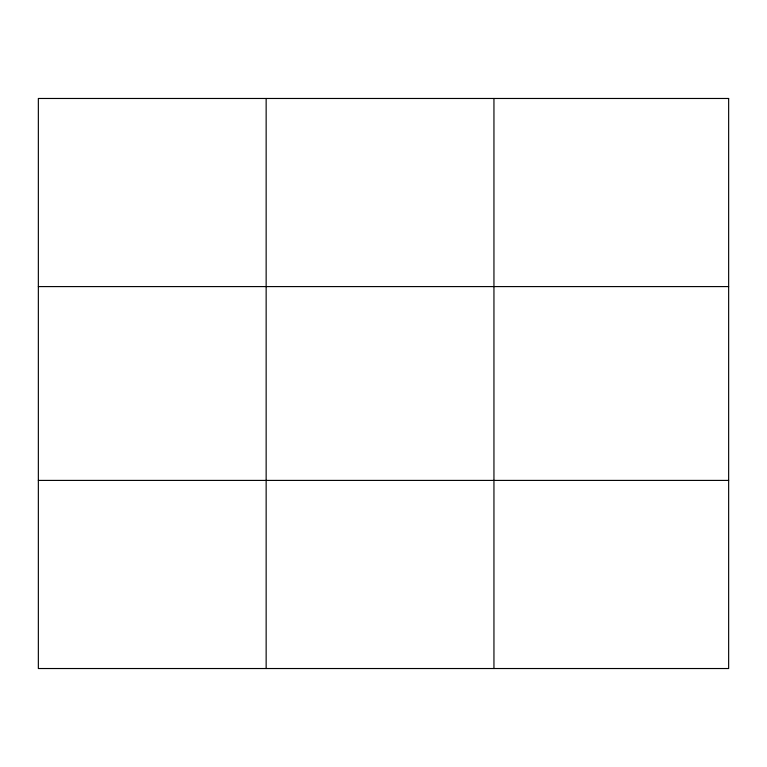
<?xml version="1.0" encoding="UTF-8"?>
<svg xmlns="http://www.w3.org/2000/svg" width="767" height="767" viewBox="0 0 767 767"><rect width="100%" height="100%" fill="white"/><g stroke="black" fill="none" stroke-linecap="round" stroke-linejoin="round"><path stroke-width="1.15" d="M266.149 98.473L266.149 668.527M493.948 98.473L493.948 668.527M38.35 286.59L728.65 286.59M38.35 480.41L728.65 480.41M728.65 98.473L728.65 668.527L38.35 668.527L38.35 98.473L728.65 98.473"/></g></svg>
